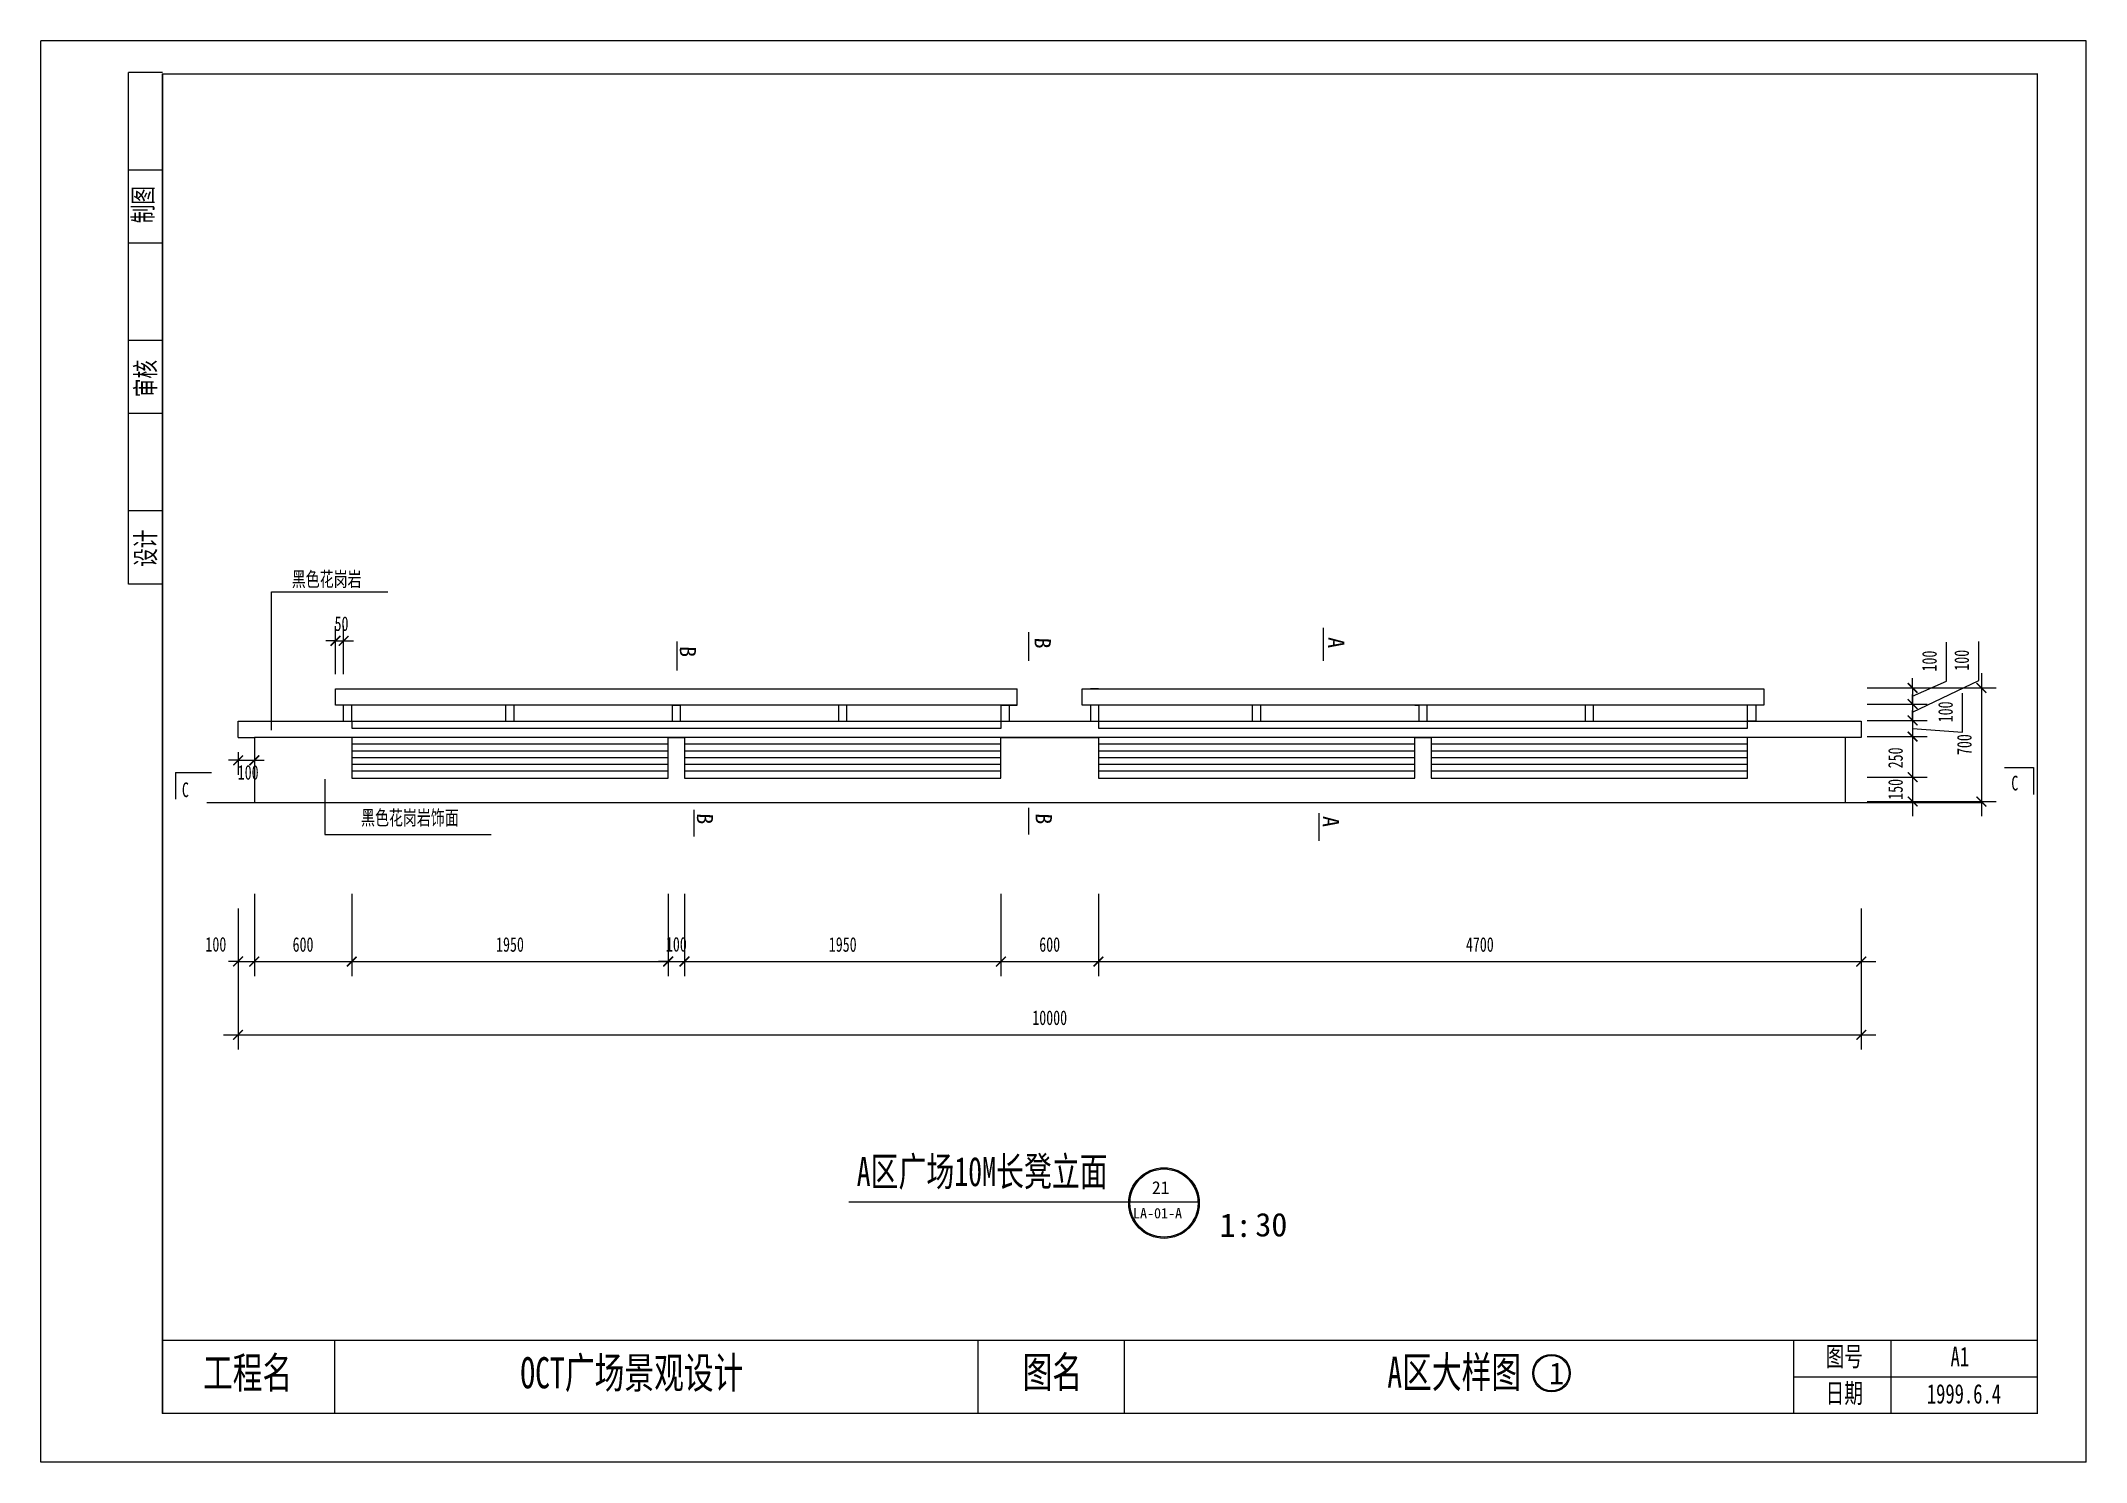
# Model space of a CAD drawing. Extents: x 3664 to 16264, y 2226 to 10979.
import ezdxf

# ---------------------------------------------------------------- set-up
doc = ezdxf.new("R2010")
doc.units = 0
doc.header["$MEASUREMENT"] = 0
doc.layers.get('0').update_dxf_attribs({"linetype": 'CONTINUOUS'})
doc.layers.get('DEFPOINTS').update_dxf_attribs({"linetype": 'CONTINUOUS'})
for name, color, linetype in [('LEVEL', 2, 'CONTINUOUS'), ('TEXT', 41, 'CONTINUOUS'), ('TK', 1, 'CONTINUOUS'), ('W2', 7, 'CONTINUOUS')]:
    doc.layers.add(name, color=color, linetype=linetype)
doc.styles.add('HZ', font='simplex.shx', dxfattribs={"width": 0.7, "bigfont": 'hztxt.shx'})
doc.styles.get("Standard").update_dxf_attribs({"font": 'simsun.ttf'})
doc.styles.add('STYLE1', font='simsun.ttf', dxfattribs={"width": 0.7})
doc.styles.add('XREF1$0$STYLE3', font='simsun.ttf', dxfattribs={"width": 0.7})
doc.dimstyles.new('STANDARD-1', dxfattribs={"dimscale": 0, "dimtxt": 450, "dimasz": 300, "dimexe": 300, "dimexo": 300, "dimgap": 200, "dimtad": 1, "dimdec": 0, "dimzin": 0, "dimtxsty": 'HZ', "dimcen": 300, "dimdle": 300, "dimclrd": 40, "dimclre": 40, "dimclrt": 41, "dimazin": 3, "dimtfac": 1, "dimtdec": 0, "dimtofl": 0, "dimtmove": 0, "dimatfit": 3, "dimtvp": 1.5, "dimtolj": 1, "dimtzin": 0})

# ---------------------------------------------------------------- blocks, each defined once
blk = doc.blocks.new('_ARCHTICK')
at = {"color": 0, "linetype": 'BYBLOCK', "const_width": 0.15}
blk.add_lwpolyline([(-0.5, -0.5), (0.5, 0.5)], dxfattribs=at)
blk = doc.blocks.new('*D1')
at = {"color": 40, "linetype": 'BYBLOCK'}
for p, q in [((973, 254), (973, 114)), ((1073, 254), (1073, 114)), ((973, 204), (913, 204)), ((973, 204), (1073, 204)), ((1073, 204), (1133, 204))]:
    blk.add_line(p, q, dxfattribs=at)
at = {"layer": 'DEFPOINTS', "color": 0, "linetype": 'BYBLOCK'}
for p in [(973, 344), (1073, 344), (1073, 204)]:
    blk.add_point(p, dxfattribs=at)
at = {"color": 40, "linetype": 'BYBLOCK', "xscale": 60, "yscale": 60, "zscale": 60}
blk.add_blockref('_ARCHTICK', (973, 204), dxfattribs=at)
at = {"color": 40, "linetype": 'BYBLOCK', "xscale": 60, "yscale": 60, "zscale": 60, "rotation": 180}
blk.add_blockref('_ARCHTICK', (1073, 204), dxfattribs=at)
at = {"color": 41, "linetype": 'BYBLOCK', "insert": (1035, 129), "char_height": 90, "attachment_point": 5, "style": 'XREF1$0$STYLE3'}
blk.add_mtext('\\A1;100', dxfattribs=at)
blk = doc.blocks.new('*D2')
at = {"color": 40, "linetype": 'BYBLOCK'}
for p, q in [((973, -146), (973, -502)), ((1073, -146), (1073, -502)), ((973, -412), (913, -412)), ((973, -412), (1073, -412)), ((1073, -412), (1133, -412))]:
    blk.add_line(p, q, dxfattribs=at)
at = {"layer": 'DEFPOINTS', "color": 0, "linetype": 'BYBLOCK'}
for p in [(973, -56), (1073, -56), (1073, -412)]:
    blk.add_point(p, dxfattribs=at)
at = {"color": 40, "linetype": 'BYBLOCK', "xscale": 60, "yscale": 60, "zscale": 60}
blk.add_blockref('_ARCHTICK', (973, -412), dxfattribs=at)
at = {"color": 40, "linetype": 'BYBLOCK', "xscale": 60, "yscale": 60, "zscale": 60, "rotation": 180}
blk.add_blockref('_ARCHTICK', (1073, -412), dxfattribs=at)
at = {"color": 41, "linetype": 'BYBLOCK', "insert": (836, -307), "char_height": 90, "attachment_point": 5, "style": 'XREF1$0$STYLE3'}
blk.add_mtext('\\A1;100', dxfattribs=at)
blk = doc.blocks.new('*D3')
at = {"color": 40, "linetype": 'BYBLOCK'}
for p, q in [((1073, 4), (1073, -503)), ((1673, 4), (1673, -503)), ((983, -413), (1763, -413))]:
    blk.add_line(p, q, dxfattribs=at)
at = {"layer": 'DEFPOINTS', "color": 0, "linetype": 'BYBLOCK'}
for p in [(1073, 94), (1673, 94), (1673, -413)]:
    blk.add_point(p, dxfattribs=at)
at = {"color": 40, "linetype": 'BYBLOCK', "xscale": 60, "yscale": 60, "zscale": 60, "rotation": 180}
blk.add_blockref('_ARCHTICK', (1073, -413), dxfattribs=at)
at = {"color": 40, "linetype": 'BYBLOCK', "xscale": 60, "yscale": 60, "zscale": 60}
blk.add_blockref('_ARCHTICK', (1673, -413), dxfattribs=at)
at = {"color": 41, "linetype": 'BYBLOCK', "insert": (1373, -308), "char_height": 90, "attachment_point": 5, "style": 'XREF1$0$STYLE3'}
blk.add_mtext('\\A1;600', dxfattribs=at)
blk = doc.blocks.new('*D4')
at = {"color": 40, "linetype": 'BYBLOCK'}
for p, q in [((1673, 4), (1673, -503)), ((3623, 4), (3623, -503)), ((1583, -413), (3713, -413))]:
    blk.add_line(p, q, dxfattribs=at)
at = {"layer": 'DEFPOINTS', "color": 0, "linetype": 'BYBLOCK'}
for p in [(1673, 94), (3623, 94), (3623, -413)]:
    blk.add_point(p, dxfattribs=at)
at = {"color": 40, "linetype": 'BYBLOCK', "xscale": 60, "yscale": 60, "zscale": 60, "rotation": 180}
blk.add_blockref('_ARCHTICK', (1673, -413), dxfattribs=at)
at = {"color": 40, "linetype": 'BYBLOCK', "xscale": 60, "yscale": 60, "zscale": 60}
blk.add_blockref('_ARCHTICK', (3623, -413), dxfattribs=at)
at = {"color": 41, "linetype": 'BYBLOCK', "insert": (2648, -308), "char_height": 90, "attachment_point": 5, "style": 'XREF1$0$STYLE3'}
blk.add_mtext('\\A1;1950', dxfattribs=at)
blk = doc.blocks.new('*D5')
at = {"color": 40, "linetype": 'BYBLOCK'}
for p, q in [((3623, 4), (3623, -502)), ((3723, 4), (3723, -502)), ((3623, -412), (3563, -412)), ((3623, -412), (3723, -412)), ((3723, -412), (3783, -412))]:
    blk.add_line(p, q, dxfattribs=at)
at = {"layer": 'DEFPOINTS', "color": 0, "linetype": 'BYBLOCK'}
for p in [(3623, 94), (3723, 94), (3723, -412)]:
    blk.add_point(p, dxfattribs=at)
at = {"color": 40, "linetype": 'BYBLOCK', "xscale": 60, "yscale": 60, "zscale": 60}
blk.add_blockref('_ARCHTICK', (3623, -412), dxfattribs=at)
at = {"color": 40, "linetype": 'BYBLOCK', "xscale": 60, "yscale": 60, "zscale": 60, "rotation": 180}
blk.add_blockref('_ARCHTICK', (3723, -412), dxfattribs=at)
at = {"color": 41, "linetype": 'BYBLOCK', "insert": (3673, -307), "char_height": 90, "attachment_point": 5, "style": 'XREF1$0$STYLE3'}
blk.add_mtext('\\A1;100', dxfattribs=at)
blk = doc.blocks.new('*D6')
at = {"color": 40, "linetype": 'BYBLOCK'}
for p, q in [((3723, 4), (3723, -503)), ((5673, 4), (5673, -503)), ((3633, -413), (5763, -413))]:
    blk.add_line(p, q, dxfattribs=at)
at = {"layer": 'DEFPOINTS', "color": 0, "linetype": 'BYBLOCK'}
for p in [(3723, 94), (5673, 94), (5673, -413)]:
    blk.add_point(p, dxfattribs=at)
at = {"color": 40, "linetype": 'BYBLOCK', "xscale": 60, "yscale": 60, "zscale": 60, "rotation": 180}
blk.add_blockref('_ARCHTICK', (3723, -413), dxfattribs=at)
at = {"color": 40, "linetype": 'BYBLOCK', "xscale": 60, "yscale": 60, "zscale": 60}
blk.add_blockref('_ARCHTICK', (5673, -413), dxfattribs=at)
at = {"color": 41, "linetype": 'BYBLOCK', "insert": (4698, -308), "char_height": 90, "attachment_point": 5, "style": 'XREF1$0$STYLE3'}
blk.add_mtext('\\A1;1950', dxfattribs=at)
blk = doc.blocks.new('*D7')
at = {"color": 40, "linetype": 'BYBLOCK'}
for p, q in [((5673, 4), (5673, -503)), ((6273, 4), (6273, -503)), ((5583, -413), (6363, -413))]:
    blk.add_line(p, q, dxfattribs=at)
at = {"layer": 'DEFPOINTS', "color": 0, "linetype": 'BYBLOCK'}
for p in [(5673, 94), (6273, 94), (6273, -413)]:
    blk.add_point(p, dxfattribs=at)
at = {"color": 40, "linetype": 'BYBLOCK', "xscale": 60, "yscale": 60, "zscale": 60, "rotation": 180}
blk.add_blockref('_ARCHTICK', (5673, -413), dxfattribs=at)
at = {"color": 40, "linetype": 'BYBLOCK', "xscale": 60, "yscale": 60, "zscale": 60}
blk.add_blockref('_ARCHTICK', (6273, -413), dxfattribs=at)
at = {"color": 41, "linetype": 'BYBLOCK', "insert": (5973, -308), "char_height": 90, "attachment_point": 5, "style": 'XREF1$0$STYLE3'}
blk.add_mtext('\\A1;600', dxfattribs=at)
blk = doc.blocks.new('*D8')
at = {"color": 40, "linetype": 'BYBLOCK'}
for p, q in [((6273, -618), (6273, -1126)), ((10973, -708), (10973, -1126)), ((6183, -1036), (11063, -1036))]:
    blk.add_line(p, q, dxfattribs=at)
at = {"layer": 'DEFPOINTS', "color": 0, "linetype": 'BYBLOCK'}
for p in [(6273, -528), (10973, -618), (10973, -1036)]:
    blk.add_point(p, dxfattribs=at)
at = {"color": 40, "linetype": 'BYBLOCK', "xscale": 60, "yscale": 60, "zscale": 60, "rotation": 180}
blk.add_blockref('_ARCHTICK', (6273, -1036), dxfattribs=at)
at = {"color": 40, "linetype": 'BYBLOCK', "xscale": 60, "yscale": 60, "zscale": 60}
blk.add_blockref('_ARCHTICK', (10973, -1036), dxfattribs=at)
at = {"color": 41, "linetype": 'BYBLOCK', "insert": (8623, -931), "char_height": 90, "attachment_point": 5, "style": 'XREF1$0$STYLE3'}
blk.add_mtext('\\A1;4700', dxfattribs=at)
blk = doc.blocks.new('*D9')
at = {"color": 40, "linetype": 'BYBLOCK'}
for p, q in [((973, -708), (973, -1577)), ((10973, -708), (10973, -1577)), ((883, -1487), (11063, -1487))]:
    blk.add_line(p, q, dxfattribs=at)
at = {"layer": 'DEFPOINTS', "color": 0, "linetype": 'BYBLOCK'}
for p in [(973, -618), (10973, -618), (10973, -1487)]:
    blk.add_point(p, dxfattribs=at)
at = {"color": 40, "linetype": 'BYBLOCK', "xscale": 60, "yscale": 60, "zscale": 60, "rotation": 180}
blk.add_blockref('_ARCHTICK', (973, -1487), dxfattribs=at)
at = {"color": 40, "linetype": 'BYBLOCK', "xscale": 60, "yscale": 60, "zscale": 60}
blk.add_blockref('_ARCHTICK', (10973, -1487), dxfattribs=at)
at = {"color": 41, "linetype": 'BYBLOCK', "insert": (5973, -1382), "char_height": 90, "attachment_point": 5, "style": 'XREF1$0$STYLE3'}
blk.add_mtext('\\A1;10000', dxfattribs=at)
blk = doc.blocks.new('*D10')
at = {"color": 40, "linetype": 'BYBLOCK'}
for p, q in [((1573, 734), (1573, 1030)), ((1623, 734), (1623, 1030)), ((1573, 940), (1513, 940)), ((1573, 940), (1623, 940)), ((1623, 940), (1683, 940))]:
    blk.add_line(p, q, dxfattribs=at)
at = {"layer": 'DEFPOINTS', "color": 0, "linetype": 'BYBLOCK'}
for p in [(1623, 940), (1573, 644), (1623, 644)]:
    blk.add_point(p, dxfattribs=at)
at = {"color": 40, "linetype": 'BYBLOCK', "xscale": 60, "yscale": 60, "zscale": 60}
blk.add_blockref('_ARCHTICK', (1573, 940), dxfattribs=at)
at = {"color": 40, "linetype": 'BYBLOCK', "xscale": 60, "yscale": 60, "zscale": 60, "rotation": 180}
blk.add_blockref('_ARCHTICK', (1623, 940), dxfattribs=at)
at = {"color": 41, "linetype": 'BYBLOCK', "insert": (1610, 1045), "char_height": 90, "attachment_point": 5, "style": 'XREF1$0$STYLE3'}
blk.add_mtext('\\A1;50', dxfattribs=at)
blk = doc.blocks.new('*D11')
at = {"color": 40, "linetype": 'BYBLOCK'}
for p, q in [((11647, 691), (11647, 931)), ((11159, 650), (11528, 650)), ((11438, 650), (11438, 710)), ((11438, 600), (11647, 691)), ((11438, 650), (11438, 550)), ((11159, 550), (11528, 550)), ((11438, 550), (11438, 490))]:
    blk.add_line(p, q, dxfattribs=at)
at = {"layer": 'DEFPOINTS', "color": 0, "linetype": 'BYBLOCK'}
for p in [(11069, 650), (11069, 550), (11438, 550)]:
    blk.add_point(p, dxfattribs=at)
at = {"color": 40, "linetype": 'BYBLOCK', "xscale": 60, "yscale": 60, "zscale": 60}
for p, rotation in [((11438, 650), 270), ((11438, 550), 90)]:
    blk.add_blockref('_ARCHTICK', p, dxfattribs=dict(at, rotation=rotation))
at = {"color": 41, "linetype": 'BYBLOCK', "insert": (11542, 751), "char_height": 90, "attachment_point": 4, "rotation": 90, "style": 'XREF1$0$STYLE3'}
blk.add_mtext('\\A1;100', dxfattribs=at)
blk = doc.blocks.new('*D12')
at = {"color": 40, "linetype": 'BYBLOCK'}
for p, q in [((11846, 696), (11846, 936)), ((11438, 500), (11846, 696)), ((11159, 550), (11528, 550)), ((11438, 550), (11438, 610)), ((11438, 550), (11438, 450)), ((11159, 450), (11528, 450)), ((11438, 450), (11438, 390))]:
    blk.add_line(p, q, dxfattribs=at)
at = {"layer": 'DEFPOINTS', "color": 0, "linetype": 'BYBLOCK'}
for p in [(11069, 550), (11069, 450), (11438, 450)]:
    blk.add_point(p, dxfattribs=at)
at = {"color": 40, "linetype": 'BYBLOCK', "xscale": 60, "yscale": 60, "zscale": 60}
for p, rotation in [((11438, 550), 270), ((11438, 450), 90)]:
    blk.add_blockref('_ARCHTICK', p, dxfattribs=dict(at, rotation=rotation))
at = {"color": 41, "linetype": 'BYBLOCK', "insert": (11741, 756), "char_height": 90, "attachment_point": 4, "rotation": 90, "style": 'XREF1$0$STYLE3'}
blk.add_mtext('\\A1;100', dxfattribs=at)
blk = doc.blocks.new('*D13')
at = {"color": 40, "linetype": 'BYBLOCK'}
for p, q in [((11438, 450), (11438, 510)), ((11746, 378), (11746, 617)), ((11159, 450), (11528, 450)), ((11438, 450), (11438, 350)), ((11438, 400), (11746, 378)), ((11159, 350), (11528, 350)), ((11438, 350), (11438, 290))]:
    blk.add_line(p, q, dxfattribs=at)
at = {"layer": 'DEFPOINTS', "color": 0, "linetype": 'BYBLOCK'}
for p in [(11069, 450), (11069, 350), (11438, 350)]:
    blk.add_point(p, dxfattribs=at)
at = {"color": 40, "linetype": 'BYBLOCK', "xscale": 60, "yscale": 60, "zscale": 60}
for p, rotation in [((11438, 450), 270), ((11438, 350), 90)]:
    blk.add_blockref('_ARCHTICK', p, dxfattribs=dict(at, rotation=rotation))
at = {"color": 41, "linetype": 'BYBLOCK', "insert": (11641, 438), "char_height": 90, "attachment_point": 4, "rotation": 90, "style": 'XREF1$0$STYLE3'}
blk.add_mtext('\\A1;100', dxfattribs=at)
blk = doc.blocks.new('*D14')
at = {"color": 40, "linetype": 'BYBLOCK'}
for p, q in [((11438, 440), (11438, 10)), ((11159, 350), (11528, 350)), ((11159, 100), (11528, 100))]:
    blk.add_line(p, q, dxfattribs=at)
at = {"layer": 'DEFPOINTS', "color": 0, "linetype": 'BYBLOCK'}
for p in [(11069, 350), (11069, 100), (11438, 100)]:
    blk.add_point(p, dxfattribs=at)
at = {"color": 40, "linetype": 'BYBLOCK', "xscale": 60, "yscale": 60, "zscale": 60}
for p, rotation in [((11438, 350), 90), ((11438, 100), 270)]:
    blk.add_blockref('_ARCHTICK', p, dxfattribs=dict(at, rotation=rotation))
at = {"color": 41, "linetype": 'BYBLOCK', "insert": (11333, 219), "char_height": 90, "attachment_point": 5, "rotation": 90, "style": 'XREF1$0$STYLE3'}
blk.add_mtext('\\A1;250', dxfattribs=at)
blk = doc.blocks.new('*D15')
at = {"color": 40, "linetype": 'BYBLOCK'}
for p, q in [((11438, 190), (11438, -140)), ((11159, 100), (11528, 100)), ((11159, -50), (11528, -50))]:
    blk.add_line(p, q, dxfattribs=at)
at = {"layer": 'DEFPOINTS', "color": 0, "linetype": 'BYBLOCK'}
for p in [(11069, 100), (11069, -50), (11438, -50)]:
    blk.add_point(p, dxfattribs=at)
at = {"color": 40, "linetype": 'BYBLOCK', "xscale": 60, "yscale": 60, "zscale": 60}
for p, rotation in [((11438, 100), 90), ((11438, -50), 270)]:
    blk.add_blockref('_ARCHTICK', p, dxfattribs=dict(at, rotation=rotation))
at = {"color": 41, "linetype": 'BYBLOCK', "insert": (11333, 25), "char_height": 90, "attachment_point": 5, "rotation": 90, "style": 'XREF1$0$STYLE3'}
blk.add_mtext('\\A1;150', dxfattribs=at)
blk = doc.blocks.new('*D16')
at = {"color": 40, "linetype": 'BYBLOCK'}
for p, q in [((15619, 7084), (15619, 6204)), ((14916, 6994), (15709, 6994)), ((14916, 6294), (15709, 6294))]:
    blk.add_line(p, q, dxfattribs=at)
at = {"layer": 'DEFPOINTS', "color": 0, "linetype": 'BYBLOCK'}
for p in [(14826, 6994), (14826, 6294), (15619, 6294)]:
    blk.add_point(p, dxfattribs=at)
at = {"color": 40, "linetype": 'BYBLOCK', "xscale": 60, "yscale": 60, "zscale": 60}
for p, rotation in [((15619, 6994), 90), ((15619, 6294), 270)]:
    blk.add_blockref('_ARCHTICK', p, dxfattribs=dict(at, rotation=rotation))
at = {"color": 41, "linetype": 'BYBLOCK', "insert": (15514, 6645), "char_height": 90, "attachment_point": 5, "rotation": 90, "style": 'XREF1$0$STYLE3'}
blk.add_mtext('\\A1;700', dxfattribs=at)

msp = doc.modelspace()

# ---------------------------------------------------------------- hatches: boundary and pattern name
at = {"layer": 'TEXT', "linetype": 'CONTINUOUS'}
h = msp.add_hatch(color=256, dxfattribs=at)
edge = h.paths.add_edge_path()
edge.add_arc((10583.1, 3821.2), 217.5, 0, 360)
edge = h.paths.add_edge_path(flags=16)
edge.add_arc((10583.1, 3821.2), 210, 0, 360)
at = {"layer": 'TK', "linetype": 'CONTINUOUS'}
h = msp.add_hatch(color=256, dxfattribs=at)
edge = h.paths.add_edge_path(flags=16)
edge.add_arc((12970.2, 2773.5), 108.7, 0, 360)
edge = h.paths.add_edge_path()
edge.add_arc((12970.2, 2773.5), 115.9, 0, 360)

# ---------------------------------------------------------------- linework, layer by layer
at = {"layer": 'LEVEL'}
for p, q in [((10079.2, 6988.7), (10179.2, 6988.7)), ((10179.2, 6988.7), (10129.2, 6988.7)), ((4878.7, 6788.7), (14878.7, 6788.7)), ((4878.7, 6688.7), (4878.7, 6788.7)), ((4878.7, 6688.7), (4978.7, 6688.7)), ((14778.7, 6688.7), (4978.7, 6688.7)), ((4978.7, 6688.7), (4978.7, 6288.7)), ((5578.7, 6688.7), (5578.7, 6438.7)), ((7528.7, 6438.7), (7528.7, 6688.7)), ((7628.7, 6688.7), (7628.7, 6438.7)), ((9578.7, 6438.7), (9578.7, 6688.7)), ((10178.7, 6688.7), (10178.7, 6438.7)), ((12128.7, 6438.7), (12128.7, 6688.7)), ((12228.7, 6688.7), (12228.7, 6438.7)), ((14178.7, 6438.7), (14178.7, 6688.7)), ((14878.7, 6788.7), (14878.7, 6688.7)), ((7528.7, 6647.1), (5578.7, 6647.1)), ((7528.7, 6605.4), (5578.7, 6605.4)), ((7528.7, 6563.7), (5578.7, 6563.7)), ((9578.7, 6647.1), (7628.7, 6647.1)), ((9578.7, 6605.4), (7628.7, 6605.4)), ((9578.7, 6563.7), (7628.7, 6563.7)), ((12128.7, 6647.1), (10178.7, 6647.1)), ((12128.7, 6605.4), (10178.7, 6605.4)), ((12128.7, 6563.7), (10178.7, 6563.7)), ((14178.7, 6647.1), (12228.7, 6647.1)), ((14178.7, 6605.4), (12228.7, 6605.4)), ((14178.7, 6563.7), (12228.7, 6563.7)), ((7528.7, 6522.1), (5578.7, 6522.1)), ((7528.7, 6480.4), (5578.7, 6480.4)), ((5578.7, 6438.7), (7528.7, 6438.7)), ((5578.7, 6438.7), (7528.7, 6438.7)), ((9578.7, 6522.1), (7628.7, 6522.1)), ((9578.7, 6480.4), (7628.7, 6480.4)), ((7628.7, 6438.7), (9578.7, 6438.7)), ((7628.7, 6438.7), (9578.7, 6438.7)), ((12128.7, 6522.1), (10178.7, 6522.1)), ((12128.7, 6480.4), (10178.7, 6480.4)), ((10178.7, 6438.7), (12128.7, 6438.7)), ((10178.7, 6438.7), (12128.7, 6438.7)), ((14178.7, 6522.1), (12228.7, 6522.1)), ((14178.7, 6480.4), (12228.7, 6480.4)), ((12228.7, 6438.7), (14178.7, 6438.7)), ((4686.2, 6288.7), (15628.7, 6288.7))]:
    msp.add_line(p, q, dxfattribs=at)
msp.add_lwpolyline([(14878.7, 6688.7), (14778.7, 6688.7), (14778.7, 6288.7)], dxfattribs=at)
at = {"layer": 'TEXT', "linetype": 'CONTINUOUS'}
for points in [[(5084.8, 6733.6), (5084.8, 7586.2), (5800.3, 7586.2)], [(9747.8, 7338.3), (9747.8, 7161.2)], [(11563, 7364.5), (11563, 7161.2)], [(7581.4, 7279.3), (7581.4, 7102.2)], [(4493.3, 6472.5), (4493.3, 6308.6)], [(4493.3, 6472.5), (4714.5, 6472.5)], [(5413, 6431.9), (5413, 6090.8), (6437.1, 6090.8)], [(15761.1, 6504.7), (15939.6, 6504.7), (15939.6, 6336.8)], [(7686.4, 6243), (7686.4, 6079)], [(9747.8, 6256.1), (9747.8, 6092.1)], [(11536.7, 6223.3), (11536.7, 6052.8)]]:
    msp.add_lwpolyline(points, dxfattribs=at)
at = {"layer": 'TEXT', "linetype": 'CONTINUOUS', "const_width": 7.5}
msp.add_lwpolyline([(8640.9, 3828.1), (10793, 3828.1)], dxfattribs=at)
at = {"layer": 'TEXT', "linetype": 'CONTINUOUS'}
for radius in [217.5, 210]:
    msp.add_circle((10583.1, 3821.2), radius, dxfattribs=at)
at = {"layer": 'TK', "linetype": 'CONTINUOUS'}
for p, q in [((3663.8, 2225.9), (3663.8, 10979.2)), ((16263.8, 10979.2), (3663.8, 10979.2)), ((16263.8, 2225.9), (16263.8, 10979.2)), ((4203.8, 7633.9), (4203.8, 10783.9)), ((4413.4, 10783.9), (4203.8, 10783.9)), ((4413.8, 2525.9), (4413.8, 10775.9)), ((4413.8, 10775.9), (15963.8, 10775.9)), ((15963.8, 2525.9), (15963.8, 10775.9)), ((4413.4, 10183.9), (4203.8, 10183.9)), ((4413.4, 9733.9), (4203.8, 9733.9)), ((4413.4, 9133.9), (4203.8, 9133.9)), ((4413.4, 8683.9), (4203.8, 8683.9)), ((4413.4, 8083.9), (4203.8, 8083.9)), ((4413.4, 7633.9), (4203.8, 7633.9)), ((5472.7, 2975.9), (5472.7, 2525.9)), ((9438.8, 2525.9), (9438.8, 2975.9)), ((10338.8, 2525.9), (10338.8, 2975.9)), ((14463.8, 2525.9), (14463.8, 2975.9)), ((15063.8, 2525.9), (15063.8, 2975.9)), ((14463.8, 2750.9), (15963.8, 2750.9)), ((15963.8, 2525.9), (4413.8, 2525.9)), ((16263.8, 2225.9), (3663.8, 2225.9))]:
    msp.add_line(p, q, dxfattribs=at)
at = {"layer": 'TK', "linetype": 'CONTINUOUS', "const_width": 7.5}
for points in [[(4413.8, 10775.9), (4413.8, 2525.9), (15963.8, 2525.9), (15963.8, 10775.9), (4413.8, 10775.9)], [(4413.8, 2975.9), (15963.8, 2975.9)]]:
    msp.add_lwpolyline(points, dxfattribs=at)
at = {"layer": 'TK', "linetype": 'CONTINUOUS'}
for radius in [115.9, 108.7]:
    msp.add_circle((12970.2, 2773.5), radius, dxfattribs=at)
at = {"layer": 'W2'}
for p, q in [((5478.7, 6888.7), (5478.7, 6988.7)), ((5478.7, 6988.7), (9679.2, 6988.7)), ((7528.7, 6988.7), (7553.7, 6988.7)), ((9679.2, 6888.7), (9679.2, 6988.7)), ((10079.2, 6988.7), (14278.7, 6988.7)), ((14278.7, 6988.7), (14278.7, 6888.7)), ((5528.7, 6888.7), (5478.7, 6888.7)), ((9679.2, 6888.7), (5478.7, 6888.7)), ((5528.7, 6788.7), (5528.7, 6888.7)), ((6528.7, 6788.7), (6528.7, 6888.7)), ((6578.7, 6788.7), (6578.7, 6888.7)), ((7553.7, 6888.7), (7553.7, 6788.7)), ((7553.7, 6888.7), (7603.7, 6888.7)), ((7603.7, 6788.7), (7603.7, 6888.7)), ((8578.7, 6788.7), (8578.7, 6888.7)), ((8628.7, 6788.7), (8628.7, 6888.7)), ((9629.2, 6888.7), (9679.2, 6888.7)), ((14278.7, 6888.7), (10079.2, 6888.7)), ((10129.2, 6888.7), (10129.2, 6788.7)), ((10179.2, 6888.7), (10179.2, 6788.7)), ((11128.7, 6788.7), (11128.7, 6888.7)), ((11178.7, 6788.7), (11178.7, 6888.7)), ((13178.7, 6788.7), (13178.7, 6888.7)), ((13228.7, 6788.7), (13228.7, 6888.7)), ((14178.7, 6747.1), (14178.7, 6888.7)), ((14278.7, 6888.7), (14228.7, 6888.7)), ((14228.7, 6888.7), (14228.7, 6788.7)), ((4878.7, 6788.7), (5528.7, 6788.7)), ((7528.7, 6688.7), (7628.7, 6688.7)), ((9578.7, 6688.7), (10178.7, 6688.7)), ((10179.2, 6788.7), (10179.2, 6747.1)), ((10179.2, 6747.1), (14178.7, 6747.1)), ((12128.7, 6688.7), (12228.7, 6688.7)), ((14228.7, 6788.7), (14178.7, 6788.7))]:
    msp.add_line(p, q, dxfattribs=at)
for points in [[(10129.2, 6888.7), (10079.2, 6888.7), (10079.2, 6988.7)], [(5528.7, 6788.7), (5578.7, 6788.7), (5578.7, 6888.7)], [(5578.7, 6788.7), (5578.7, 6747.1), (9579.2, 6747.1), (9579.2, 6888.7)], [(9579.2, 6888.7), (9629.2, 6888.7), (9629.2, 6788.7)], [(12128.7, 6888.7), (12153.7, 6888.7), (12153.7, 6788.7), (12203.7, 6788.7), (12203.7, 6888.7)]]:
    msp.add_lwpolyline(points, dxfattribs=at)

# ---------------------------------------------------------------- texts
at = {"layer": 'TEXT', "linetype": 'CONTINUOUS', "style": 'STYLE1', "width": 0.7}
for s, p in [('制图', (4352.5, 9856.4)), ('审核', (4368.2, 8785.1)), ('设计', (4368.2, 7739.9))]:
    msp.add_text(s, height=120, rotation=90, dxfattribs=at).set_placement(p)
for s, height, p in [('黑色花岗岩', 90, (5209.5, 7619)), ('C', 90, (15803.1, 6363)), ('C', 90, (4532.7, 6321.7)), ('黑色花岗岩饰面', 90, (5636.2, 6149.9)), ('A区广场10M长凳立面', 180, (8689.7, 3925.5))]:
    msp.add_text(s, height=height, dxfattribs=at).set_placement(p)
at = {"layer": 'TEXT', "linetype": 'CONTINUOUS'}
for s, p in [('B', (7600.8, 7253.4)), ('B', (9786.9, 7305.9)), ('A', (11595.7, 7307.6)), ('B', (7705.8, 6223.7)), ('B', (9793.4, 6223.7)), ('A', (11562.9, 6205.7))]:
    msp.add_text(s, height=100, rotation=267.95268, dxfattribs=at).set_placement(p)
for s, height, p in [('21', 79.31, (10508.6, 3876.4)), ('LA-01-A', 63.45, (10392, 3727.2)), ('1:', 145.17, (10925.8, 3612.7)), ('30', 145.17, (11145.4, 3615.7))]:
    msp.add_text(s, height=height, dxfattribs=at).set_placement(p)
at = {"layer": 'TK', "linetype": 'CONTINUOUS', "style": 'STYLE1', "width": 0.7}
for s, height, p in [('工程名', 192, (4662.2, 2680)), ('OCT广场景观设计', 192, (6617.3, 2680)), ('图名', 192, (9711.5, 2683.7)), ('A区大样图', 192, (11958.6, 2683.7)), ('图号', 120, (14659.4, 2816.2)), ('日期', 120, (14659.4, 2590.4))]:
    msp.add_text(s, height=height, dxfattribs=at).set_placement(p)
at = {"layer": 'TK', "linetype": 'CONTINUOUS', "width": 0.7}
for s, p in [('A1', (15428.8, 2816.2)), ('1999.6.4', (15282.5, 2586.5))]:
    msp.add_text(s, height=120, dxfattribs=at).set_placement(p)
at = {"layer": 'TK', "linetype": 'CONTINUOUS'}
msp.add_text('1', height=134.6, dxfattribs=at).set_placement((12955.4, 2704.4))

# ---------------------------------------------------------------- dimensions: what is measured, and where the dimension line sits
at = {"layer": 'TEXT', "linetype": 'CONTINUOUS'}
for base, p1, p2, picture, middle, set_off in [((5528.7, 7284.5), (5478.7, 6988.7), (5528.7, 6988.7), '*D10', (5515.3, 7284.5), (3905.7, 6344.3)), ((4978.7, 6548), (4878.7, 6688.7), (4978.7, 6688.7), '*D1', (4940.3, 6368), (3905.7, 6344.3)), ((7628.7, 5309.3), (7528.7, 5815.8), (7628.7, 5815.8), '*D5', (7578.7, 5309.3), (3905.7, 5721.4)), ((4978.7, 5309.3), (4878.7, 5665.8), (4978.7, 5665.8), '*D2', (4742.1, 5309.3), (3905.7, 5721.4))]:
    dim = msp.add_linear_dim(base=base, p1=p1, p2=p2, dimstyle='STANDARD-1', override={"dimscale": 3, "dimtxt": 30, "dimasz": 20, "dimexe": 30, "dimexo": 30, "dimgap": 20, "dimtxsty": 'XREF1$0$STYLE3', "dimblk1": 'ARCHTICK', "dimblk2": 'ARCHTICK', "dimsah": 1, "dimcen": 30, "dimdle": 30}, dxfattribs=at)
    dim.commit()
    dim.dimension.update_dxf_attribs({"geometry": picture, "text_midpoint": middle, "dimtype": 160, "insert": set_off})
for base, p1, p2, picture, middle in [((15195.2, 6793.8), (14825.7, 6893.8), (14825.7, 6793.8), '*D12', (15602.5, 7100.3)), ((15195.2, 6893.8), (14825.7, 6993.8), (14825.7, 6893.8), '*D11', (15403.8, 7095.2)), ((15195.2, 6693.8), (14825.7, 6793.8), (14825.7, 6693.8), '*D13', (15503.2, 6782)), ((15195.1, 6443.8), (14825.7, 6693.8), (14825.7, 6443.8), '*D14', (15195.1, 6563.7)), ((15195.2, 6293.8), (14825.7, 6443.8), (14825.7, 6293.8), '*D15', (15195.2, 6368.8))]:
    dim = msp.add_linear_dim(base=base, p1=p1, p2=p2, angle=90, dimstyle='STANDARD-1', override={"dimscale": 3, "dimtxt": 30, "dimasz": 20, "dimexe": 30, "dimexo": 30, "dimgap": 20, "dimtxsty": 'XREF1$0$STYLE3', "dimblk1": 'ARCHTICK', "dimblk2": 'ARCHTICK', "dimsah": 1, "dimcen": 30, "dimdle": 30}, dxfattribs=at)
    dim.commit()
    dim.dimension.update_dxf_attribs({"geometry": picture, "text_midpoint": middle, "dimtype": 160, "insert": (3756.8, 6344.3)})
dim = msp.add_linear_dim(base=(15619.1, 6293.8), p1=(14825.7, 6993.8), p2=(14825.7, 6293.8), angle=90, dimstyle='STANDARD-1', override={"dimscale": 3, "dimtxt": 30, "dimasz": 20, "dimexe": 30, "dimexo": 30, "dimgap": 20, "dimtxsty": 'XREF1$0$STYLE3', "dimblk1": 'ARCHTICK', "dimblk2": 'ARCHTICK', "dimsah": 1, "dimcen": 30, "dimdle": 30}, dxfattribs=at)
dim.commit()
dim.dimension.update_dxf_attribs({"geometry": '*D16', "text_midpoint": (15619.1, 6644.6), "dimtype": 160})
for base, p1, p2, picture, middle, set_off in [((5578.7, 5308.6), (4978.7, 5815.8), (5578.7, 5815.8), '*D3', (5278.7, 5413.6), (3905.7, 5721.4)), ((7528.7, 5308.6), (5578.7, 5815.8), (7528.7, 5815.8), '*D4', (6553.7, 5413.6), (3905.7, 5721.4)), ((9578.7, 5308.6), (7628.7, 5815.8), (9578.7, 5815.8), '*D6', (8603.7, 5413.6), (3905.7, 5721.4)), ((10178.7, 5308.6), (9578.7, 5815.8), (10178.7, 5815.8), '*D7', (9878.7, 5413.6), (3905.7, 5721.4)), ((14878.7, 5308.6), (10178.7, 5815.8), (14878.7, 5725.8), '*D8', (12528.7, 5413.6), (3905.7, 6344.3)), ((14878.7, 4857), (4878.7, 5725.8), (14878.7, 5725.8), '*D9', (9878.7, 4962), (3905.7, 6344.3))]:
    dim = msp.add_linear_dim(base=base, p1=p1, p2=p2, dimstyle='STANDARD-1', override={"dimscale": 3, "dimtxt": 30, "dimasz": 20, "dimexe": 30, "dimexo": 30, "dimgap": 20, "dimtxsty": 'XREF1$0$STYLE3', "dimblk1": 'ARCHTICK', "dimblk2": 'ARCHTICK', "dimsah": 1, "dimcen": 30, "dimdle": 30}, dxfattribs=at)
    dim.commit()
    dim.dimension.update_dxf_attribs({"geometry": picture, "text_midpoint": middle, "insert": set_off})

doc.saveas('drawing.dxf')
